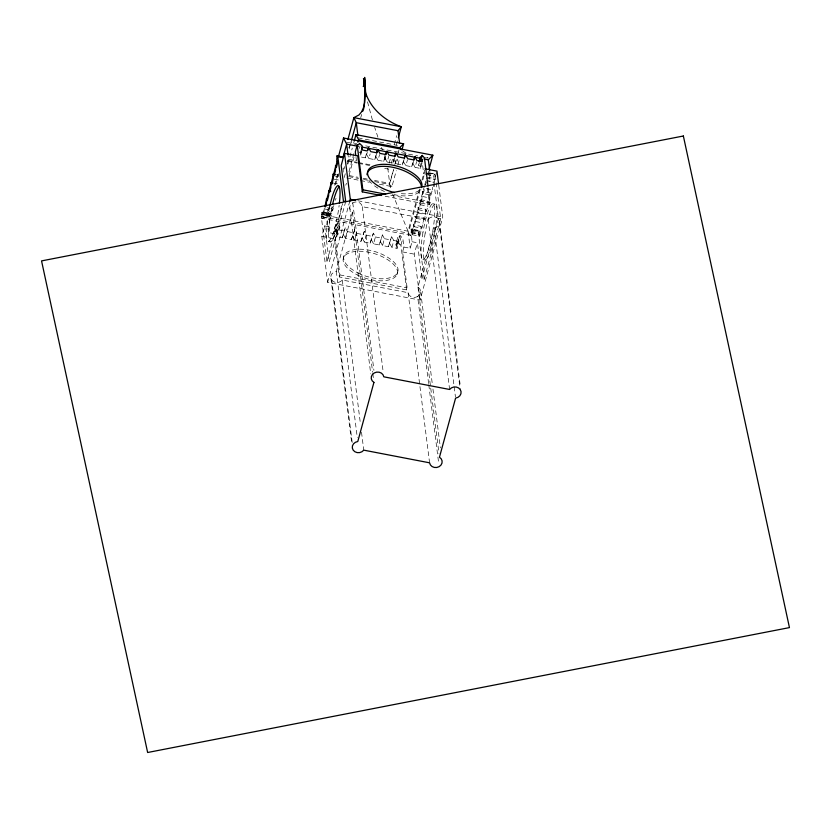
<?xml version="1.0" encoding="UTF-8"?>
<svg xmlns="http://www.w3.org/2000/svg" width="831" height="831" viewBox="0 0 831 831"><rect width="100%" height="100%" fill="white"/><g stroke="black" fill="none" stroke-linecap="round" stroke-linejoin="round"><path stroke-width="0.62" stroke-dasharray="4.16 3.12" d="M424.433 186.04L410.95 235.402L408.312 233.168L322.885 216.849L324.142 212.248L324.152 207.127L325.014 209.048L332.67 210.523L334.104 205.257M330.177 213.557L329.658 214.45L321.992 212.975L322.521 212.082L330.177 213.557L330.541 218.324L331.798 213.712L331.808 208.602L327.435 207.76M343.161 172.1L343.172 166.989L343.992 169.057L344.668 166.605M427.882 201.081L427.872 206.202L426.48 211.303L418.824 209.828L420.216 204.727L420.226 199.606L427.882 201.081L428.713 203.107L421.057 201.632L420.226 199.606M433.231 186.591C435.371 182.062 433.273 178.665 434.146 174.053L426.49 172.578M345.706 201.497L329.221 261.89L326.957 261.453L321.296 216.673L321.639 212.237L329.294 213.702L329.658 214.45M335.537 225.201L333.657 232.078L339.328 276.952L406.577 289.894L407.138 287.858L402.599 251.907L403.918 247.067L402.806 238.237L400.012 235.568L399.451 236.835L397.758 237.199L398.963 241.489L397.083 248.365L391.952 247.378L393.832 240.502L391.567 236.679L388.399 246.693L382.53 245.571L384.41 238.694L382.437 234.924L379.268 244.937L373.566 243.836L375.435 236.96L373.389 233.179L370.117 243.182L364.435 242.091L366.315 235.215L364.279 231.434L360.883 241.406L354.92 240.252L356.8 233.376L354.816 229.605L351.388 239.577L345.613 238.466L347.493 231.589L345.218 227.767L342.216 237.811L336.752 236.762L336.482 234.602L337.957 234.238L339.837 227.351L339.671 226.074L337.261 223.497L335.537 225.201L336.669 234.124L328.546 232.566C331.517 226.468 328.287 220.059 329.294 213.702M425.649 209.267L425.607 214.491L424.153 219.841L416.487 218.376L417.951 213.027L417.993 207.792L425.649 209.267L426.48 211.303M423.332 217.764L423.28 223.02L421.868 228.203L414.212 226.728L415.625 221.545L415.666 216.289L423.332 217.764L424.153 219.841M403.918 247.067L410.213 248.272L411.999 241.728L411.096 228.941L419.551 230.644L419.697 236.16L412.031 234.685L411.896 229.179L411.49 229.844L419.146 231.319L419.551 230.644M411.999 241.728L417.401 242.766L421.94 278.717L424.205 279.154L418.533 234.28L418.762 230.405L419.146 231.319M322.885 216.849L322.521 212.082M410.95 235.402L321.618 218.221L324.09 209.194M419.603 188.959L408.063 231.226L326.386 215.52L328.931 206.223M334.644 185.271L338.009 172.952M328.546 232.566L326.635 217.452L329.512 206.929M335.568 184.752L338.591 173.658M438.737 185.168L442.767 217.068L420.091 300.095L327.632 282.311L321.826 236.368L324.672 225.928L330.073 226.967M349.113 148.915L351.16 141.415M335.464 200.281L336.025 198.225M347.233 164.123L348.573 159.22L347.971 154.483M344.273 177.439L345.27 173.772M347.94 163.987L352.282 148.095M353.622 143.202L354.286 140.751M348.989 171.601L354.099 152.862M349.051 175.362L354.058 157.028M333.657 232.078L334.54 231.724L336.42 224.848M326.957 261.453L342.767 203.522M337.957 234.238L337.802 232.95L336.358 232.129L338.238 225.253M359.418 148.323L360.041 146.027M339.328 276.952L339.889 274.916L335.34 238.964L338.362 227.725L339.837 227.351M336.752 236.762L339.671 226.074M360.976 150.515L360.353 152.811L358.473 151.761M360.509 154.047L361.443 150.608M361.755 151.107L360.197 156.841L365.328 157.828L367.344 152.416M327.632 282.311L349.622 201.756M342.216 237.811L345.218 227.767M365.328 157.828L366.575 153.236M352.209 442.466L331.683 280.016A6.326 5.62 -7.2 0 1 336.295 271.384L352.427 212.279A6.326 5.62 -7.2 0 1 352.76 202.826A6.326 5.62 -7.2 0 1 362.306 206.69L428.11 219.342A6.326 5.62 -7.2 0 1 438.706 219.363L460.197 389.49M376.474 154.171L374.75 159.635L368.881 158.513L370.138 153.922M343.577 257.579L344.138 255.543M351.388 239.577L354.816 229.605M374.75 159.635L376.318 153.912M385.522 155.906L383.714 161.359L378.012 160.269L379.57 154.535M360.883 241.406L364.279 231.434M383.714 161.359L385.283 155.636M394.621 157.661L392.845 163.115L387.163 162.024L388.721 156.29M389.137 163.188L390.84 156.945M394.258 144.449L396.647 135.702M391.339 163.271L392.668 158.399M396.325 145.01L397.987 138.922M370.117 243.182L373.389 233.179M392.845 163.115L394.403 157.391M374.521 180.452L389.697 183.371L393.447 169.638M394.808 164.642L396.512 158.389M393.562 169.773L389.552 184.44L391.172 189.728M395.224 163.665L396.896 157.547M398.226 152.655L398.901 150.214M404.095 159.479L402.36 164.943L396.397 163.8L397.644 159.22M379.393 184.202L391.931 186.611L396.273 170.708M397.945 164.6L399.618 158.482M379.268 244.937L382.437 234.924M402.36 164.943L403.606 160.362M413.682 161.328L411.667 166.74L405.892 165.629L407.45 159.895M388.399 246.693L391.567 236.679M411.667 166.74L413.225 161.006M422.086 162.71L420.528 168.444L415.064 167.395L416.622 161.661M397.083 248.365L395.878 244.075L397.758 237.199M396.034 245.322L397.914 238.445M420.528 168.444L420.247 166.283L418.606 165.317L419.229 163.021M396.782 245.955L398.662 239.079M395.878 244.075L397.571 243.712L399.451 236.835M397.571 243.712L400.012 235.568M420.247 166.283L421.192 162.845M406.577 289.894L400.926 245.114L399.109 244.034L400.978 237.157M400.926 245.114L402.806 238.237M421.982 180.265L424.683 170.033M397 274.604L397.55 272.568M420.185 189.655L408.312 233.168L410.213 248.272M422.906 179.714L424.942 172.256M424.766 184.804L425.784 181.106M427.799 173.7L428.474 171.228M412.031 234.685L413.371 229.782L413.319 224.9L420.974 226.375L421.868 228.203M421.057 201.632L422.46 196.511L422.439 191.483L430.105 192.958L430.915 195.056L423.259 193.581L422.439 191.483M423.259 193.581L424.693 188.315L432.359 189.79L430.915 195.056M426.511 181.667L425.565 185.116L424.683 183.287M429.076 179.205L430.24 174.936L429.648 170.199M420.091 300.095L414.285 254.151L417.401 242.766M436.618 172.381L433.886 182.373L428.495 181.335M419.697 236.16L421.037 231.257L420.974 226.375M428.713 203.107L430.115 197.986L430.105 192.958M385.137 196.241L429.554 204.779L430.105 202.743L428.162 187.359M428.619 383.527L417.629 296.542A6.326 5.62 -7.2 0 0 417.962 287.09L434.104 227.995A6.326 5.62 -7.2 0 0 438.706 219.363M421.94 278.717L438.425 218.324L434.052 183.651M424.205 279.154L440.69 218.761L435.039 173.98L427.383 172.505M360.737 117.701L361.641 114.46M345.727 185.209L346.527 183.236M348.802 147.783L350.235 144.75M350.724 143.742L351.679 141.727M334.54 231.724L335.381 230.374L336.358 232.129M426.864 173.315L434.52 174.79L435.039 173.98M333.875 205.662L326.386 215.52M356.499 143.721L354.671 144.48M419.738 163.738L418.44 164.029L418.606 165.317M321.618 218.221L326.635 217.452M424.734 157.786L428.09 157.89L425.908 157.464M358.192 137.873L397.395 145.415M346.413 142.174L352.032 143.254M354.286 143.69L356.821 144.179M365.702 145.882L417.723 155.896M348.573 159.22L356.437 160.736L355.959 156.955M426.968 174.302L423.685 173.669L422.564 164.756L421.546 164.029M428.058 174.51L430.24 174.936M426.48 174.655L434.146 176.13M347.306 160.404L357.423 162.346M358.691 162.585L371.332 165.026M347.244 161.193L357.226 163.105M358.473 163.354L369.712 165.514M384.691 168.392L389.687 169.358L387.776 168.184L389.697 183.371M427.227 177.18L433.792 178.436M426.293 178.208L434.177 179.579M426.833 180.514L434.488 181.979M349.228 175.59L358.078 177.294M363.137 178.27L368.195 179.236M348.719 176.588L358.618 178.488M363.562 179.444L368.517 180.389M374.698 181.584L389.552 184.44L391.931 186.611M336.441 174.759L338.632 175.175M346.776 177.927L359.324 180.337M360.571 180.576L369.359 182.269M335.184 176.027L338.466 176.66M334.311 179.205L339.786 180.254M422.46 196.511L430.115 197.986M334.124 183.256L337.407 183.89M390.767 195.181L430.105 202.743M432.795 203.73L435.06 204.166M420.216 204.727L427.872 206.202M357.901 200.738L442.767 217.068M417.951 213.027L425.607 214.491M438.425 218.324L440.69 218.761M415.625 221.545L423.28 223.02M324.142 212.248L331.798 213.712M413.371 229.782L421.037 231.257M412.062 230.457L419.717 231.932M322.677 213.318L330.343 214.793M322.573 214.44L330.239 215.915M411.044 231.423L418.699 232.898M321.628 214.377L329.284 215.852M411.76 232.524L419.416 233.999M410.878 232.805L418.533 234.28M321.296 216.673L328.951 218.148M344.096 230.935L338.632 229.886L338.362 227.725M347.493 231.589L353.268 232.701M356.8 233.376L362.763 234.529M366.315 235.215L371.997 236.305M375.435 236.96L381.149 238.061M384.41 238.694L390.269 239.816M393.832 240.502L398.963 241.489M321.826 236.368L335.34 238.964M402.599 251.907L414.285 254.151M328.224 241.468L330.489 241.904M422.906 259.584L425.171 260.02M339.889 274.916L407.138 287.858M331.683 280.016A6.326 5.62 -7.2 0 0 342.279 280.026L408.094 292.689A6.326 5.62 -7.2 0 0 417.629 296.542M406.12 153.257L402.453 150.775M403.461 161.775L405.892 165.629M393.998 159.947L396.397 163.8M398.142 242.444L399.109 244.034M384.888 158.202L387.163 162.024M389.687 243.556L391.952 247.378M343.348 234.643L345.613 238.466M375.841 156.457L378.012 160.269M366.72 154.701L368.881 158.513M371.509 240.055L373.566 243.836M362.399 238.31L364.435 242.091M413.059 163.614L415.064 167.395M352.936 236.482L354.92 240.252M380.556 241.8L382.53 245.571M434.146 174.053L434.52 174.79M413.319 224.9L414.212 226.728M321.639 212.237L321.992 212.975M408.063 231.226L392.679 194.246M331.808 208.602L332.67 210.523M411.096 228.941L411.49 229.844M417.993 207.792L418.824 209.828M415.666 216.289L416.487 218.376M384.441 155.605L386.789 161.858M381.471 147.461L382.333 149.829M377.928 137.219L374.698 127.413M372.402 119.944L367.427 101.579M439.474 221.067L460.322 386.083M434.104 227.995L455.43 396.844M427.446 188.086L429.554 204.779M428.11 219.342L449.613 389.469M420.673 291.826L432.307 383.922M432.951 389.043L440.388 447.878M417.962 287.09L438.976 453.383M428.786 384.805L438.799 464.114M408.094 292.689L429.585 462.815M362.306 206.69L383.153 371.696M352.76 202.826L373.929 370.397M352.427 212.279L372.631 372.174M372.787 373.451L373.431 378.572M349.716 207.553L370.73 373.836M342.279 280.026L360.374 423.291M361.506 432.245L363.77 450.153M336.295 271.384L357.299 437.667M324.672 225.928L329.221 261.89M330.915 278.302L351.596 442.04M432.349 187.276L432.359 189.79M329.772 206.244A25.304 4.01 -79.1 0 0 328.328 213.64A31.495 4.986 -79.1 0 0 331.351 237.583A25.304 4.01 -79.1 0 0 338.092 212.58A31.671 5.007 -79.1 0 0 339.131 205.402M419.333 190.268A31.671 13.639 15.3 0 1 410.441 193.581A25.304 10.896 15.3 0 1 399.389 193.426M341.396 205.839A31.671 5.007 -79.1 0 1 340.357 213.016A25.304 4.01 -79.1 0 1 333.615 238.019A31.495 4.986 -79.1 0 1 330.593 214.076A25.304 4.01 -79.1 0 1 332.036 206.68M393.956 194.558A25.304 10.896 15.3 0 0 409.88 195.607A31.671 13.639 15.3 0 0 420.933 189.582M384.462 191.483A25.304 10.896 15.3 0 1 382.291 190.496A31.495 13.556 15.3 0 1 372.371 184.139M371.55 183.391A31.495 13.556 15.3 0 1 368.403 179.569M357.6 275.082A25.304 10.896 15.3 0 0 385.252 280.598A31.495 13.556 15.3 0 0 382.229 256.665A25.304 10.896 15.3 0 0 354.629 251.554A31.671 13.639 15.3 0 0 357.6 275.082M425.181 233.064A31.671 5.007 -79.1 0 0 428.162 256.592A25.304 4.01 -79.1 0 0 434.956 231.994A31.495 4.986 -79.1 0 0 431.933 208.051A25.304 4.01 -79.1 0 0 425.181 233.064M422.917 232.628A31.671 5.007 -79.1 0 0 425.898 256.156A25.304 4.01 -79.1 0 0 432.691 231.558A31.495 4.986 -79.1 0 0 429.669 207.625A25.304 4.01 -79.1 0 0 422.917 232.628M358.161 273.046A25.304 10.896 15.3 0 0 385.802 278.562A31.495 13.556 15.3 0 0 382.779 254.629A25.304 10.896 15.3 0 0 355.19 249.518A31.671 13.639 15.3 0 0 358.161 273.046"/><path stroke-width="1.25" d="M362.43 111.271C366.783 110.627 363.085 49.59 365.64 92.895C371.052 109.277 385.501 120.994 401.311 126.759L398.319 137.707M324.765 206.722L337.209 161.121M338.56 156.197L343.525 137.998L432.858 155.189L429.149 168.755M325.586 206.94L326.448 203.782L326.386 198.931L327.248 200.853L328.65 195.732L328.609 190.808L330.79 191.223M363.251 86.528C364.882 84.409 363.625 78.883 363.448 78.498M363.822 85.261L363.833 78.581M342.964 157.63L346.662 144.116L343.525 137.998M347.898 139.535L353.881 117.628L358.982 114.969L361.558 111.873L363.459 107.718L364.695 102.535L365.266 92.823L366.211 96.313M381.336 195.503L362.306 191.847L357.756 155.885L344.501 153.34L341.167 165.546L345.706 201.497L343.442 201.06L337.77 156.186L343.245 157.236M364.03 83.038L364.767 80.327M364.404 83.11L365.152 80.399M351.503 140.169L356.281 122.687L353.881 117.628L401.311 126.759L398.007 130.706L399.607 143.368M354.286 140.751L355.959 134.643L403.617 143.805L401.955 149.923M361.765 149.466L362.233 145.934L359.428 143.327L358.826 144.615L357.195 145.03L355.325 151.907L355.803 155.688M349.622 201.756L350.298 199.284L344.501 153.34M367.967 150.12L368.59 147.825L370.761 151.637L376.63 152.759L377.721 149.58L379.881 153.382L385.594 154.483L386.768 151.325L389.033 155.148L394.715 156.238L395.878 153.07L398.278 156.924L404.23 158.067L405.341 154.898L407.772 158.752L413.547 159.864L414.939 156.737L416.933 160.518L422.408 161.567L422.127 159.407L420.486 158.441L420.32 157.152L421.618 156.862L422.19 155.407L424.433 157.869L427.996 186.082M362.306 191.847L362.856 189.811L357.195 145.03M376.786 153.018L377.721 149.58M385.833 154.763L386.768 151.325M394.933 156.508L395.878 153.07M404.406 158.337L405.341 154.898M413.994 160.175L414.939 156.737M419.073 161.744L420.32 157.152M419.541 161.879L420.486 158.441M421.566 157.693L422.19 155.407M421.504 161.702L422.127 159.407M355.959 134.643L358.732 139.909L357.86 142.194M368.59 147.825L367.198 150.951L362.067 149.964L361.765 147.554L362.389 147.17M343.587 157.142L337.022 155.875L337.77 156.186M429.648 170.199L428.329 159.822L432.858 155.189M358.732 139.909L399.566 147.773L403.617 143.805M363.926 83.38L364.466 83.547M398.007 130.706L356.281 122.687L357.881 135.339M358.338 146.36L346.662 144.116L347.971 154.483M362.139 147.087L420.507 158.316M423.966 158.981L428.329 159.822M425.005 168.828L436.961 171.124L438.571 183.89M337.479 156.498L342.943 157.558M333.023 183.049L330.842 182.633L331.756 184.337L333.221 178.987L333.158 174.126L335.35 174.552M362.856 189.811L385.698 194.205M350.298 199.284L355.367 200.25M399.566 147.773L400.916 149.331M333.158 174.126L334.083 175.819L335.506 170.635L335.516 165.514L336.337 167.582L337.677 162.679L336.773 159.968L337.022 155.875M328.609 190.808L329.492 192.636L330.883 187.536L330.842 182.633M364.373 83.889L365.547 93.249L363.988 83.817M329.772 206.244A25.304 4.01 -79.1 0 1 335.122 189.042A31.671 5.007 -79.1 0 1 339.401 203.138M394.507 192.522A25.304 10.896 15.3 0 1 382.842 188.46A31.495 13.556 15.3 0 1 379.819 164.528A25.304 10.896 15.3 0 1 407.46 170.043A31.671 13.639 15.3 0 1 421.494 187.546M339.006 186.902A31.671 5.007 -79.1 0 0 337.386 189.478A25.304 4.01 -79.1 0 0 332.587 204.281M421.379 186.341A31.671 13.639 15.3 0 0 406.91 172.079A25.304 10.896 15.3 0 0 379.268 166.564A31.495 13.556 15.3 0 0 366.99 174.728M373.919 382.405L357.787 441.51A6.326 5.62 -7.2 0 0 353.175 450.142A6.326 5.62 -7.2 0 0 363.77 450.153L429.585 462.815A6.326 5.62 -7.2 0 0 439.121 466.669A6.326 5.62 -7.2 0 0 439.454 457.216L455.596 398.122A6.326 5.62 -7.2 0 0 460.197 389.49A6.326 5.62 -7.2 0 0 449.613 389.469L383.797 376.817A6.326 5.62 -7.2 0 0 374.251 372.953A6.326 5.62 -7.2 0 0 373.919 382.405M683.362 136.004L41.55 260.903L147.638 752.502L789.45 627.602L683.362 136.004"/></g></svg>
